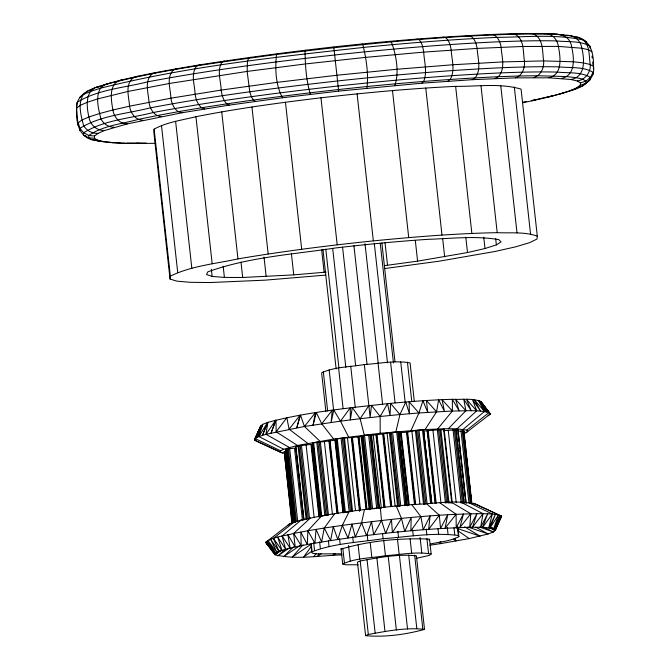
<?xml version="1.0" encoding="UTF-8"?>
<svg xmlns="http://www.w3.org/2000/svg" width="670" height="670" viewBox="0 0 670 670"><rect width="100%" height="100%" fill="white"/><g stroke="black" fill="none" stroke-linecap="round" stroke-linejoin="round"><path stroke-width="1" d="M440.709 541.645L440.659 543.621L429.746 545.229M439.277 542.206L440.659 543.621L469.226 538.58L488.179 533.957L493.321 531.963L495.348 530.263L501.47 516.118L475.775 504.167C454.955 499.376 432.862 503.999 411.69 504.585C381.582 507.19 351.541 510.699 321.742 515.816L307.873 530.749L307.287 544.476C296.617 546.971 285.269 548.094 275.437 553.236L274.993 554.768C296.701 560.078 319.866 555.438 342.002 554.911M155.557 143.33C134.335 143.355 112.702 144.385 91.874 139.712C78.005 135.951 75.852 120.449 76.598 108.13C76.02 93.356 93.097 87.979 104.553 84.68C135.717 75.459 167.885 70.249 199.869 64.814C302.714 48.96 406.389 37.419 510.431 33.751C532.968 33.735 555.974 32.386 578.126 37.319C591.995 41.071 594.148 56.573 593.402 68.901M78.063 125.231L76.598 108.13L80.233 105.366L87.301 102.267L97.711 98.892L127.936 91.463L169.284 83.482L247.146 71.414L305.528 63.935L365.46 57.386L423.7 52.118L477.115 48.416L522.826 46.473L558.37 46.406L581.828 48.215L588.603 49.789L591.937 51.799M79.805 130.734L79.956 128.339L78.214 122.828L81.849 120.064L88.926 116.974L99.336 113.598L112.937 109.98L129.561 106.17L170.909 98.189L221.142 90.082L277.564 82.284L337.127 75.224L396.615 69.278L452.819 64.755L502.726 61.916L543.63 60.911L573.327 61.782L583.453 62.913L590.228 64.496L593.561 66.498C595.303 77.996 585.17 85.802 575.488 89.085C558.303 95.006 540.564 99.16 522.751 102.711M113.49 142.702L103.942 141.63L97.56 140.147L94.42 138.255L94.562 135.993L97.987 133.389L104.654 130.474L127.3 123.875L181.955 112.761L229.324 105.115L282.514 97.77L338.668 91.112L421.832 83.18L472.199 79.688L515.297 77.862L548.805 77.804L570.924 79.504L577.314 80.995L580.455 82.879L585.965 81.12L590.396 77.385L593.059 72.251C583.143 66.397 570.681 68.114 559.643 66.891C540.631 66.439 521.62 66.95 502.617 67.695C447.526 70.166 392.561 75.04 337.739 80.944C275.043 87.946 212.423 96.12 150.407 107.82C126.948 113.833 100.843 115.29 79.956 128.339L83.675 132.777L88.8 135.466L94.562 135.993M560.396 93.85L570.212 90.668L576.878 87.753L580.312 85.14L580.455 82.879M590.094 47.888L590.195 46.297C580.279 40.434 567.817 42.16 556.778 40.929C537.767 40.485 518.747 40.996 499.753 41.733C444.662 44.212 389.697 49.086 334.874 54.982C272.179 61.992 209.551 70.166 147.542 81.866C124.084 87.879 97.979 89.336 77.092 102.384L76.439 110.525M592.908 74.646L593.059 72.251M451.379 502.274L470.801 513.731L469.72 527.282L476.898 513.689L472.526 527.223C417.125 528.68 361.867 534.995 307.287 544.476L300.78 532.089L301.24 545.707L293.686 533.429C284.44 536.134 273.62 536.352 265.739 542.332L274.993 554.768L280.906 550.606M384.337 268.603L439.151 261.191L495.155 251.459L515.498 246.862L529.618 242.666L536.98 239.048L537.298 236.141L521.067 89.11C499.954 82.913 477.316 86.631 455.633 86.363C410.618 88.499 365.728 92.678 320.964 97.795C279.114 102.828 237.306 108.515 195.942 116.706C181.88 120.24 166.998 122.057 154.125 129.117L153.807 132.023L170.038 279.055L176.78 281.132L190.322 282.313L210.137 282.539L265.345 280.144L325.67 275.094M170.038 279.055L170.356 276.149L154.125 129.117M423.641 431.078L444.16 429.236L441.79 429.906M284.549 453.389L280.253 452.124L254.558 440.182L255.035 438.54L258.888 436.555L265.998 434.294L267.858 422.343C306.977 412.033 347.454 408.147 387.562 403.658C409.119 401.615 430.718 399.898 452.376 399.303C461.839 399.764 472.04 397.947 481.043 401.531L489.686 413.239L482.132 403.717L490.298 413.968L488.12 415.785M461.086 502.215L483.003 513.656L480.666 527.332L487.668 513.84L482.626 527.365L472.526 527.223L483.003 513.656L492.341 514.032L498.555 514.861L501.47 516.118L495.348 530.263L488.531 527.617M280.253 452.124L280.63 450.818L283.695 449.243L297.455 445.466L333.702 439.076L380.175 433.272L425.065 429.529L436.572 411.782L438.632 399.806L444.478 411.397L442.058 399.68L452.376 411.02C464.578 411.028 477.09 409.646 489.075 412.519L490.298 413.968L466.086 432.719L464.335 433.398M334.766 513.656L324.238 528.035L321.625 541.955L316.056 529.392L314.858 543.144L307.873 530.749L293.686 533.429L295.194 546.938L287.882 534.71L290.177 548.16L282.087 535.992L301.232 519.987L321.742 515.816M349.154 511.537L342.32 525.372L348.006 538.002L351.959 524.099L355.301 536.988L361.591 522.834L364.488 509.51M395.911 431.731L399.931 414.546L405.752 402.017L409.429 413.759L409.085 401.766L418.926 412.963L452.376 411.02L452.376 399.303L459.126 410.869L455.541 399.278L465.876 410.71L448.381 428.683L425.065 429.529M429.026 540.062L429.269 539.082C399.923 537.901 369.203 540.74 341.08 549.099M492.341 514.032L488.706 527.834L495.448 514.451L489.921 527.927L482.626 527.365L492.341 514.032L468.514 502.517M480.867 402.126L481.043 401.531L489.075 412.519L466.839 430.115L456.982 428.8L448.381 428.683M258.888 436.555L262.715 424.336L267.858 422.343L262.447 435.425L267.573 422.452L258.888 436.555L283.695 449.243M483.003 513.656C435.894 513.94 388.977 519.258 342.32 525.372L337.781 539.425L333.283 526.704L330.603 540.548L324.238 528.035L307.873 530.749M411.02 430.475L418.926 412.963L422.938 400.719L427.745 412.377L426.422 400.509L436.572 411.782M366.917 88.147C368.718 73.809 366.214 58.684 362.855 44.639L362.043 44.044M473.464 503.17L498.555 514.861L493.614 528.772L500.013 515.49L494.209 528.906L495.348 530.263L489.87 527.65M333.769 553.721L333.099 555.581L335.435 553.671M282.572 453.121L254.558 440.182L260.68 426.036L262.715 424.336L256.962 437.552L262.548 424.478L255.035 438.54L280.63 450.818M255.035 438.54L260.68 426.036L254.801 439.361L260.806 426.187M493.489 531.821L494.427 530.062M496.772 525.665L500.993 517.759M318.861 553.83L317.404 556.494L321.449 553.462M380.326 507.642L381.498 520.481L373.676 534.694L371.54 521.654L366.532 535.581L361.591 522.834M254.558 440.182L256.501 436.773M501.47 516.118L494.209 528.906L489.921 527.927L498.555 514.861M380.175 433.272L380.15 416.48L387.562 403.658L390.041 415.517L390.585 403.39L399.931 414.546L418.926 412.963M396.213 505.984L401.464 518.396L392.385 532.608L391.481 519.443L385.635 533.362L381.498 520.481M364.254 435.039L360.133 418.708L368.894 405.61L370.142 417.594L371.482 405.342L380.15 416.48L399.931 414.546M305.545 50.217L305.043 50.962C305.21 65.442 306.198 80.459 310.411 94.328M289.356 447.443L265.998 434.294L275.738 420.174L271.09 433.046L275.965 420.115L276.174 431.807L297.455 445.466M394.764 85.5C399.504 72.72 396.163 54.521 391.347 41.925L389.89 41.389M411.69 504.585L420.928 516.637L410.878 530.808L411.196 517.516L404.714 531.41L401.464 518.396M311.617 545.975L303.661 556.996L312.128 551M265.998 434.294L304.448 426.472L340.477 421.162L350.284 407.804L350.31 419.931L352.345 407.561L360.133 418.708L380.15 416.48M276.174 431.807L286.81 417.712L289.113 429.177L307.748 443.373M426.321 503.48L439.311 515.247L428.632 529.325L430.115 515.942L423.214 529.777L420.928 516.637M333.702 439.076L321.734 423.775L332.27 410.182L331.106 422.469L333.769 409.99L340.477 421.162L348.609 436.991M313.769 556.661L316.274 553.445M289.113 429.177L300.068 415.207L296.785 427.82L300.495 415.14L304.448 426.472L319.95 441.22M439.679 502.701L456.094 514.267L445.131 528.22L447.702 514.753L440.55 528.521L439.311 515.247M304.448 426.472L315.369 412.678L313.091 425.123L316.307 412.536L321.734 423.775M470.801 513.731L459.905 527.508L463.447 513.999L456.211 527.684L456.094 514.267M437.644 428.926L452.376 411.02M303.066 544.769L292.254 557.063L311.232 544.09M293.519 546.888L283.519 556.711L299.783 545.732M421.832 83.18L423.666 81.43C427.577 72.084 424.227 61.757 423.7 52.118C422.963 47.712 422.251 42.93 419.043 39.555L416.958 39.069M293.686 533.429L310.461 517.944M456.982 428.8L476.688 410.861L472.509 399.588L480.591 411.171L474.444 399.839L484.494 411.472L463.196 429.286M285.345 549.232L277.715 555.941L289.767 547.725M577.607 87.293L575.488 89.085L570.212 90.668M288.226 525.029L289.951 523.58L301.232 519.987M466.086 432.719L467.811 431.271L466.839 430.115M87.686 90.927L79.755 97.276M280.529 550.288L274.993 554.768L266.35 543.052L270.219 547.692M280.671 550.179L279.038 551.377L273.41 538.379L294.331 521.88M278.661 550.832L275.437 553.236L266.819 541.419L275.161 554.165L265.739 542.332L289.951 523.58M277.104 551.963L275.437 553.236L267.908 540.506L276.936 552.457L270.663 539.442L279.038 551.377M414.303 401.338L410.065 362.906C395.04 360.184 379.446 363.634 364.321 364.53C350.209 367.068 334.665 366.683 321.617 372.847L325.863 411.279M341.005 548.403L342.722 563.989C355.77 557.825 371.314 558.211 385.426 555.673C400.543 554.777 416.145 551.326 431.162 554.04L429.562 539.501M431.162 554.04L429.47 555.321L416.053 558.428M447.761 81.237L450.198 79.437C455.458 70.476 451.681 59.672 451.203 50.057C450.441 45.518 449.369 40.569 445.575 37.57L442.887 37.126M277.648 53.659L276.501 54.479C218.864 62.394 160.884 69.789 104.553 84.68L100.517 88.197L90.282 91.522L83.331 94.562C77.477 103.816 81.053 115.734 83.582 125.583C86.598 130.642 92.091 133.682 97.987 133.389M320.821 516.495L312.706 442.979L334.925 440.224L336.248 439.629L335.67 439.21L341.072 438.339L358.567 436.924L364.488 435.316L376.44 434.847L392.645 432.343L397.804 431.899L398.985 432.334L407.1 505.85M384.463 265.647L417.594 261.141L467.501 252.556L484.996 248.52L496.361 244.91L501.043 241.887L498.84 239.609C475.39 235.622 451.413 238.587 427.803 239.341C396.975 241.401 366.214 244.374 335.528 247.967C292.832 254.483 248.62 257.054 207.775 271.886L206.528 274.549L212.155 276.425L224.408 277.422L242.699 277.489L293.745 274.876L326.173 272.104M472.199 79.688L475.197 77.854C481.646 69.328 477.626 58.022 477.115 48.416C476.353 43.718 474.837 38.659 470.575 35.987L467.325 35.585M423.582 430.19L431.907 503.58M291.885 523.128L284.222 451.563L286.14 451.22L287.053 459.503M462.928 431.388L463.916 431.095L458.146 431.153M341.817 553.788L315.897 553.906L312.245 553.119L311.784 551.946C334.297 543.052 359.346 542.407 383.114 538.705C408.055 536.812 433.44 532.24 458.397 535.506L458.858 536.678C450.148 541.285 439.914 541.837 430.433 543.998M494.812 78.558L498.338 76.698L519.3 75.986L537.801 75.727L566.452 76.573L576.217 77.661L582.749 79.186L585.965 81.12L585.823 83.432L580.312 85.14M250.496 57.268L248.712 58.173L247.456 61.179L247.146 71.414L249.768 91.79L251.376 96.681L253.335 100.048L255.362 101.379M170.356 276.149C191.36 265.806 215.338 263.854 237.959 258.896C282.849 251.267 328.049 245.58 373.341 240.882C414.521 236.878 455.809 233.436 497.199 232.666C510.532 233.302 524.501 231.535 537.298 236.141M515.297 77.862C522.374 75.894 525.02 67.846 524.451 61.179C522.876 52.067 524.719 38.961 514.677 34.111L510.431 33.751M293.803 522.056L285.797 449.578L287.355 449L294.498 448.121L302.505 520.598M96.924 87.611L109.604 83.18M360.217 560.957L357.47 562.147L365.594 635.663C384.999 637.396 405.677 634.565 424.529 629.398L416.413 555.882C397.871 553.721 378.584 557.633 360.217 560.957L368.333 634.473L365.594 635.663M533.379 77.611C540.724 75.894 544.266 67.921 543.63 60.911C542.206 51.665 543.772 38.232 533.178 33.852L528.504 33.5M224.45 61.004L222.072 62C216.611 70.358 221 80.97 221.142 90.082C221.904 95.023 223.194 100.115 226.695 103.867L229.324 105.115M548.805 77.804C562.926 74.521 560.489 57.017 558.37 46.406C557.549 39.287 551.469 32.78 543.94 33.693M303.636 520.037L295.52 446.522L298.033 445.868L311.96 444.319L319.959 516.796M561.385 78.432C575.873 75.593 574.182 57.913 571.711 47.084C568.922 28.643 546.042 35.334 533.178 33.852C447.284 35.066 361.691 44.044 276.501 54.479C274.993 68.658 275.563 85.207 282.514 97.77M199.869 64.814L196.913 65.895C190.221 73.784 194.911 85.006 195.079 94.127C195.858 99.177 197.524 104.352 201.536 107.77L204.744 108.925M570.924 79.504C585.689 77.016 584.575 59.228 581.828 48.215C580.882 40.56 573.83 34.522 566.058 35.393L567.875 35.82M457.635 429.797L458.046 429.654L466.161 503.17M177.081 68.65L173.605 69.822C165.875 77.243 170.649 89.043 170.909 98.189C171.713 103.373 173.79 108.582 178.228 111.689L181.955 112.761M577.314 80.995C585.17 79.839 590.932 72.377 590.228 64.496C588.788 56.196 590.295 46.012 583.193 39.924C554.986 33.952 525.757 37.076 497.165 37.386C452.61 39.371 408.156 43.014 363.785 47.386C275.571 57.218 186.746 66.414 100.517 88.197C95.073 97.577 98.616 109.277 100.986 119.143C103.716 124.059 108.749 127.426 114.47 127.283M156.403 72.452L152.442 73.708C143.866 80.718 148.564 93.004 148.975 102.225C149.879 108.758 153.991 116.103 161.269 116.563M138.104 76.179L133.715 77.519C124.469 84.177 128.975 96.865 129.561 106.17C130.466 113.071 135.466 120.148 142.97 120.282M531.896 100.852L536.285 99.503L531.36 100.508M88.591 90.651L93.122 89.278M576.878 87.753L582.314 86.103L590.245 79.747L590.396 77.385C580.605 71.598 568.294 73.306 557.39 72.092C538.613 71.64 519.836 72.151 501.076 72.879C446.672 75.333 392.394 80.14 338.25 85.969C276.333 92.887 214.492 100.961 153.246 112.51C130.081 118.448 104.302 119.888 83.675 132.777L83.524 135.139L91.874 139.712L97.56 140.147M99.788 86.363C84.914 88.214 86.254 106.229 88.926 116.974C89.931 124.662 96.782 130.918 104.654 130.474M122.426 79.763C108.096 81.933 110.994 99.88 112.937 109.98C113.875 117.2 119.629 123.983 127.3 123.875M547.574 97.259L565.447 92.343M537.29 99.277L552.323 95.835M368.333 634.473C386.699 631.148 405.986 627.237 424.529 629.398M522.491 102.317L526.427 101.513M398.985 432.334C407.327 433.214 415.442 429.696 423.792 430.065M323.3 515.933L321.742 516.21L313.619 442.694M417.737 430.358L425.86 503.873L423.549 504.208L415.434 430.693M392.645 432.343L400.76 505.858L398.332 506.168L390.216 432.653M324.238 528.035L342.32 525.372M346.331 512.257L349.187 511.855L341.072 438.339M340.477 421.162L360.133 418.708M443.448 430.718L458.046 429.654M375.694 508.471L372.604 508.831L364.488 435.316M398.75 431.974L406.874 505.49L404.781 505.49L396.665 431.974M444.16 429.236L452.258 502.86L447.954 502.827L439.838 429.311M358.132 564.785L345.36 564.777L342.722 563.989M126.957 143.053L146.077 143.045M285.797 449.578L286.433 449.704M108.171 142.325L121.036 142.978M103.942 141.63L98.406 141.236L96.756 140.373M122.041 143.045L126.061 143.338M574.341 37.026L578.126 37.319L586.476 41.892M136.822 143.171L141.496 143.531M94.42 138.255L88.658 137.777L88.8 135.466C103.23 125.483 121.789 124.034 138.338 119.394C176.386 111.371 214.844 105.458 253.335 100.048C334.648 89.068 416.355 80.551 498.338 76.698C505.791 68.625 501.688 56.833 501.101 47.218C500.331 42.327 498.338 37.235 493.715 34.832L489.946 34.455M556.51 34.321L564.148 35.183M456.957 528.337L480.063 536.184L464.611 526.788M467.928 527.014L488.179 533.957L475.809 527.19M295.52 446.522L296.425 452.811M479.611 527.056L493.321 531.963L483.112 526.813M458.121 530.866L469.226 538.58M453.607 539.149L455.96 541.084L455.198 538.211M486.135 409.295L490.298 413.968M476.688 410.861L466.446 399.337L471.278 410.785L463.774 399.228L465.876 410.71M270.32 547.583L265.739 542.332M85.576 135.642L86.807 137.107M489.075 412.519L479.301 400.786L486.78 411.991L478.321 400.359L484.494 411.472M273.41 538.379L281.986 550.438L277.748 537.189L285.688 549.258L282.087 535.992M333.802 47.001L338.668 91.112M591.995 56.154L592.213 58.114M592.649 62.042L592.975 64.982M514.326 87.033L530.556 234.065M500.783 85.861L517.014 232.892M480.968 85.634L497.199 232.666M495.683 238.754L496.361 244.91M483.757 237.239L484.996 248.52M455.633 86.363L471.864 233.395M465.801 237.172L467.501 252.556M442.635 238.369L444.671 256.836M463.916 431.095L471.915 503.572M463.699 431.22L464.377 437.435M464.611 439.503L465.064 443.649M465.298 445.718L465.75 449.855M465.985 451.932L466.437 456.069M466.663 458.138L467.124 462.283M467.35 464.352L467.811 468.498M468.037 470.566L470.441 492.308M470.667 494.385L471.127 498.522M471.353 500.591L471.697 503.698M425.76 88.03L441.991 235.061M463.573 430.802L471.58 503.287M463.146 430.76L471.152 503.237M462.225 430.785L470.223 503.27M460.994 430.894L468.883 502.332M457.861 429.57L465.977 503.086M457.979 432.904L458.205 434.972M458.657 439.118L458.891 441.187M459.235 444.294L459.578 447.401M459.921 450.508L460.265 453.615M460.608 456.714L460.834 458.791M461.287 462.928L461.521 465.005M461.973 469.142L462.208 471.211M462.66 475.357L462.895 477.425M463.347 481.571L463.573 483.64M463.916 486.747L464.26 489.854M464.603 492.961L464.946 496.068M465.29 499.167L465.633 502.274M456.262 429.445L464.385 502.961M455.483 429.453L463.598 502.969M454.327 429.529L462.442 503.044M453.037 429.671L461.153 503.187M448.238 430.249L456.236 502.726M457.778 526.88L458.858 536.678M457.426 526.687L458.397 535.506M443.59 429.21L451.706 502.726M453.984 527.86L454.746 534.719M440.894 429.252L449.009 502.768M438.557 429.437L446.672 502.952M437.334 429.604L445.45 503.12M447.292 527.491L448.054 534.35M415.333 240.622L417.594 261.141M432.946 430.249L440.952 502.726M392.486 90.559L408.725 237.59M428.197 430.835L436.204 503.321M427.619 430.894L435.617 503.379M437.971 528.538L438.624 534.417M427.117 430.927L435.115 503.405M423.817 432.259L424.269 436.405M424.504 438.473L426.899 460.215M427.125 462.283L427.586 466.429M427.812 468.498L428.272 472.643M428.498 474.712L428.959 478.857M429.185 480.926L430.902 496.453M431.128 498.53L431.589 502.668M423.398 430.006L431.522 503.522M422.502 430.031L430.617 503.547M418.976 430.249L427.091 503.765M416.472 430.517L424.587 504.033M426.212 529.032L426.857 534.92M407.427 362.11L411.79 401.59M426.924 538.705L428.532 553.253M411.882 431.338L419.889 503.823M400.727 361.884L405.199 402.402M420.107 537.441L421.824 553.026M407.645 431.991L415.643 504.468M407.067 432.058L415.065 504.544M406.497 432.108L414.496 504.594M385.032 242.716L387.528 265.286M381.875 243.026L394.965 361.624M412.636 529.945L413.281 535.824M409.228 504.996L401.221 432.519L400.384 432.552L408.39 505.029M380.242 243.352L393.449 362.989M414.671 555.17L422.787 628.686M400.727 432.552L408.725 505.029M398.558 431.899L406.673 505.415M390.602 362.244L395.074 402.762M410.099 538.839L411.707 553.386M397.804 431.899L405.92 505.415M374.279 243.227L387.486 362.864M408.7 555.045L416.815 628.561M357.102 93.85L373.341 240.882M391.355 432.485L399.471 506.001M389.471 432.82L397.586 506.336M387.109 433.415L395.116 505.892M397.838 531.226L398.483 537.106M364.999 243.704L378.207 363.341M399.421 555.522L407.544 629.038M378.056 363.157L382.645 404.705M397.444 538.714L399.161 554.299M383.784 434.06L391.791 506.537M383.274 434.135L391.272 506.62M382.687 434.202L390.685 506.688M385.007 507.274L377.009 434.796L375.971 434.872L383.969 507.349M376.44 434.847L384.438 507.324M353.936 245.756L367.026 364.354M388.248 556.535L396.364 630.051M373.207 434.855L381.322 508.371M364.321 364.53L368.91 406.079M383.701 540.087L385.426 555.673M382.57 533.797L383.114 538.705M371.498 434.688L379.614 508.203L379.027 508.178L370.912 434.663M369.873 434.713L377.989 508.229M368.609 434.83L376.724 508.346M342.563 247.138L355.653 365.736M376.867 557.917L384.982 631.433M363.274 435.483L371.389 508.999M362.378 435.651L370.493 509.167M361.993 435.793L370.108 509.309M361.046 436.27L369.162 509.786M358.969 436.848L366.976 509.326M358.567 436.924L366.565 509.401M350.728 366.23L355.318 407.779M370.225 542.826L371.833 557.373M320.964 97.795L337.194 244.826M358.023 436.999L366.029 509.485M367.185 534.66L367.83 540.539M332.714 248.696L345.812 367.294M367.026 559.475L375.141 632.991M360.493 510.197L352.495 437.719L351.356 437.828L359.472 511.344M351.909 437.786L359.907 510.264M347.496 438.021L355.502 510.498M325.788 249.14L338.886 367.738M338.618 368.09L343.09 408.608M358.115 544.685L359.723 559.232M344.481 438.054L352.596 511.57M322.932 249.29L336.139 368.927M343.568 438.08L351.683 511.595M321.634 249.751L324.121 272.313M342.345 438.18L350.46 511.696M352.671 536.662L353.316 542.549M337.261 438.883L345.377 512.399M329.171 369.932L333.643 410.442M348.551 545.489L350.276 561.075M336.231 439.051L344.355 512.567L343.794 512.826L335.67 439.21M336.474 441.697L336.709 443.774M337.161 447.912L337.395 449.98M339.104 465.516L339.338 467.585M339.791 471.73L340.017 473.799M340.477 477.936L340.703 480.013M341.164 484.15L341.39 486.227M341.851 490.365L342.077 492.433M343.626 512.558L335.62 440.081L334.925 440.224L342.923 512.709M335.36 440.148L343.367 512.625M323.317 371.574L327.672 411.045M342.814 548.169L344.413 562.708M330.076 440.994L338.082 513.48M329.54 441.069L337.538 513.555M328.953 441.136L336.951 513.614M339.556 538.747L340.201 544.626M324.389 441.513L332.387 513.99M285.453 102.225L301.693 249.257M320.344 441.748L328.467 515.264M319.196 441.823L327.312 515.339L326.022 515.481L317.907 441.966M328.409 540.816L329.062 546.695M316.751 442.133L324.866 515.649M313.577 447.175L313.92 450.282M314.264 453.389L314.607 456.496M314.95 459.595L315.294 462.702M315.629 465.809L315.863 467.886M316.207 470.985L316.55 474.092M316.893 477.199L317.237 480.306M317.689 484.452L317.915 486.52M318.258 489.628L318.602 492.735M318.945 495.842L319.288 498.949M319.632 502.048L319.975 505.155M320.319 508.262L320.545 510.339M321.005 514.476L321.231 516.545M312.89 442.862L321.005 516.377M291.375 253.335L293.745 274.876M311.517 444.394L319.515 516.871M310.955 444.47L318.953 516.947M319.623 541.804L320.377 548.663M306.123 444.989L314.13 517.475M313.669 542.591L314.531 550.438M301.466 445.399L309.465 517.885M311.483 546.251L311.918 550.179M300.194 445.525L308.309 519.041M310.913 544.099L311.784 551.946M298.962 445.692L307.078 519.208M298.033 445.868L306.148 519.384M295.889 446.379L304.004 519.895M296.659 454.88L297.111 459.017M297.346 461.094L298.485 471.445M298.711 473.514L299.172 477.66M299.398 479.728L301.115 495.264M301.341 497.333L301.802 501.47M302.028 503.547L302.488 507.684M302.714 509.753L303.175 513.898M303.401 515.967L303.745 519.074M251.945 106.974L268.176 254.005M289.675 448.666L297.681 521.151M288.401 448.825L296.4 521.302M287.355 449L295.47 522.516M286.752 449.151L294.867 522.667M287.279 461.571L287.74 465.717M287.966 467.786L293.795 520.598M285.83 449.679L293.828 522.156M264.022 257.138L266.174 276.626M284.984 451.396L292.874 522.834M284.222 451.563L292.229 523.421M240.999 262.104L242.699 277.489M221.72 111.865L237.959 258.896M223.16 266.141L224.408 277.422M195.942 116.706L212.181 263.737M211.368 269.248L212.155 276.425M175.607 121.312L191.838 268.343M161.478 125.499L177.718 272.531M494.209 528.906L491.37 527.667L494.209 528.906"/></g></svg>
